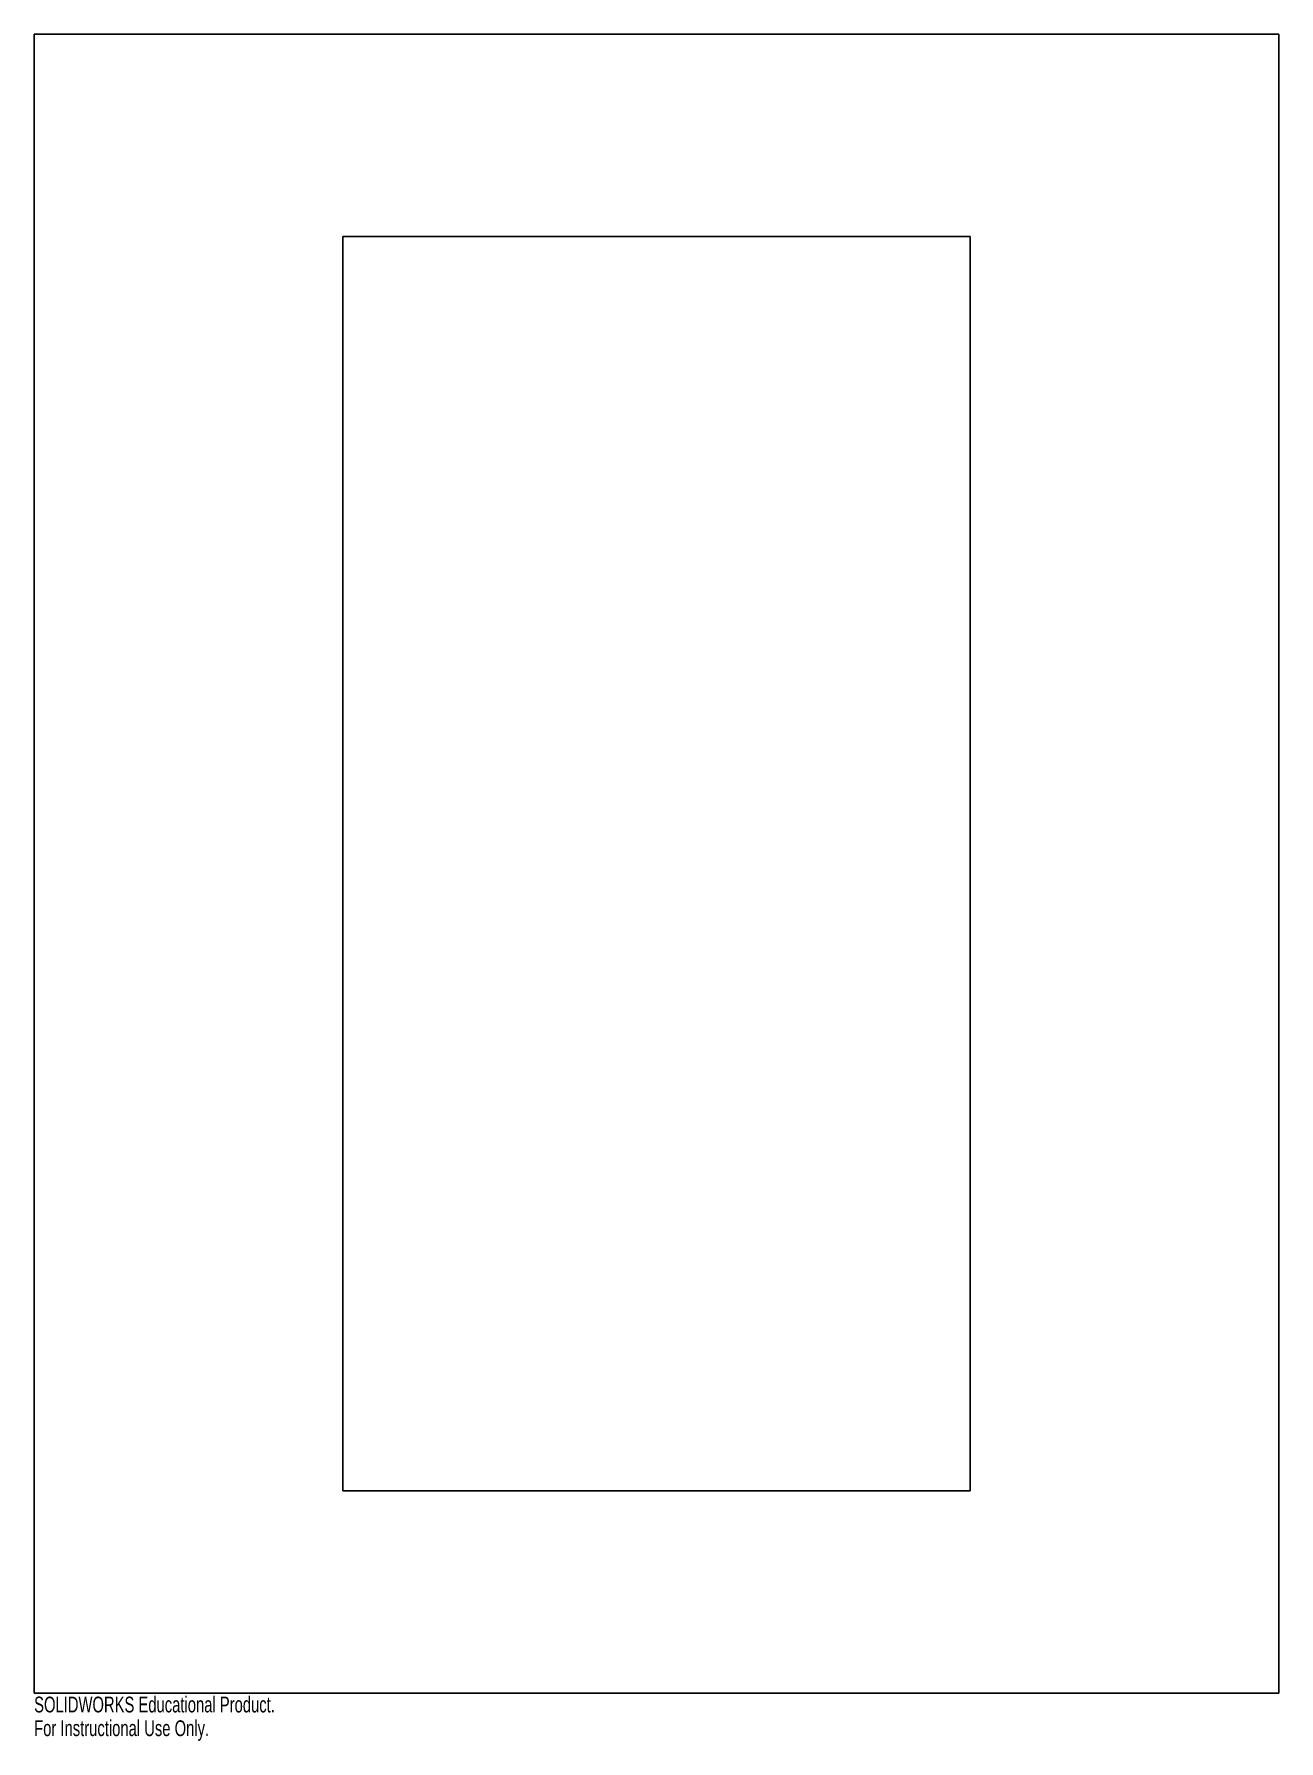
# Model space of a CAD drawing. Header units: millimetres. Extents: x 0 to 381, y -15 to 508.
import ezdxf

# ---------------------------------------------------------------- set-up
doc = ezdxf.new("R2010")
doc.units = ezdxf.units.MM
doc.styles.add('SLDTEXTSTYLE0', font='TXT', dxfattribs={"width": 0.7})

msp = doc.modelspace()

# ---------------------------------------------------------------- linework, layer by layer
at = {"color": 7, "linetype": 'Continuous', "lineweight": 25}
for p, q in [((381, 508), (0, 508)), ((0, 508), (0, 0)), ((381, 0), (381, 508)), ((286.5, 446), (94.5, 446)), ((94.5, 446), (94.5, 62)), ((286.5, 62), (286.5, 446)), ((94.5, 62), (286.5, 62)), ((0, 0), (381, 0))]:
    msp.add_line(p, q, dxfattribs=at)

# ---------------------------------------------------------------- texts
at = {"color": 7, "linetype": 'Continuous', "char_height": 4.8336, "attachment_point": 1, "style": 'SLDTEXTSTYLE0'}
for s, insert in [('SOLIDWORKS Educational Product.', (0, -1.02)), ('For Instructional Use Only.', (0, -8.27))]:
    msp.add_mtext(s, dxfattribs=dict(at, insert=insert))

doc.saveas('drawing.dxf')
